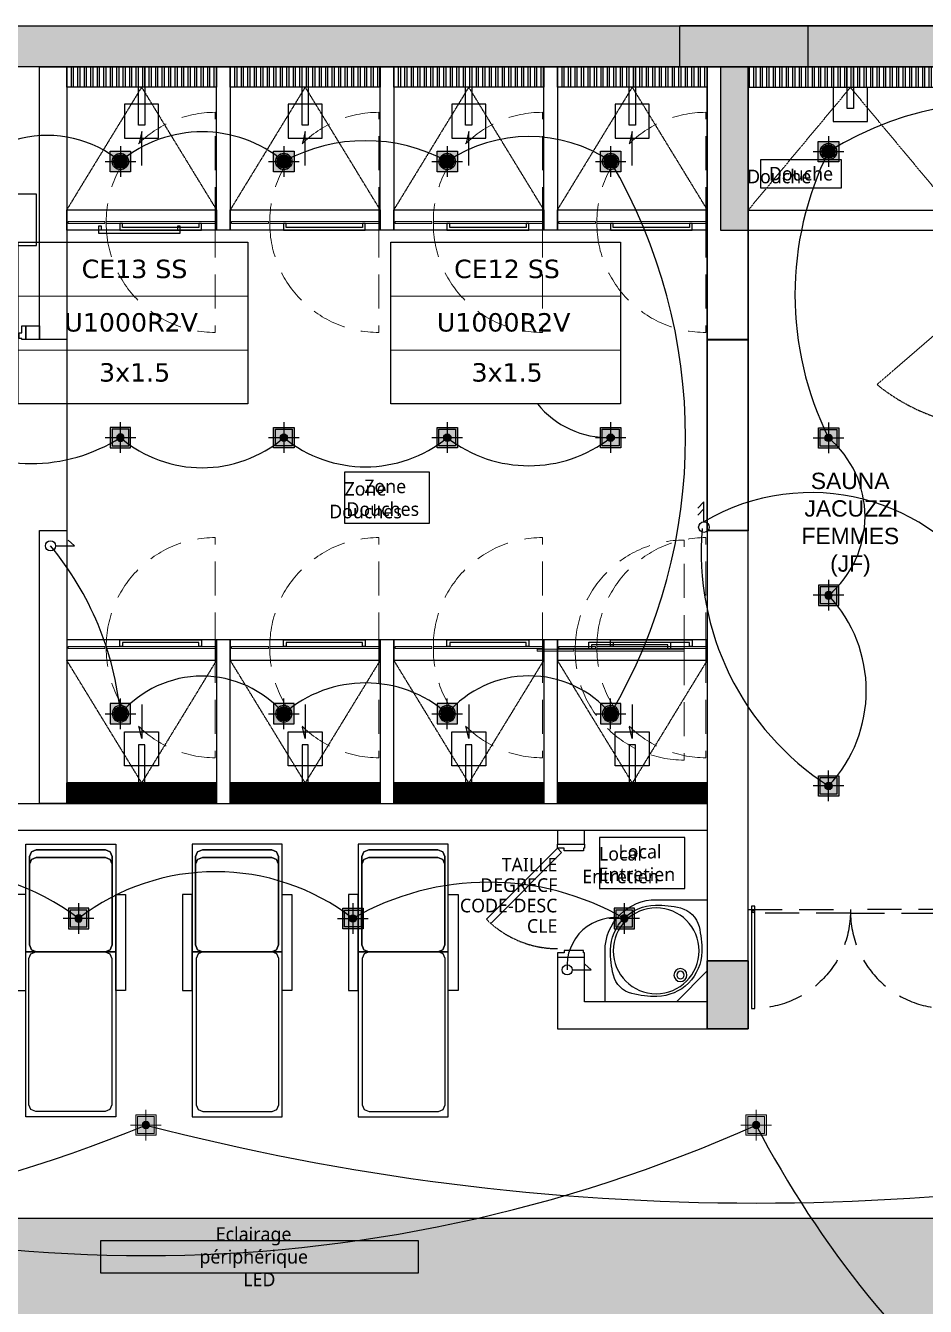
# Model space of a CAD drawing. Header units: millimetres. Extents: x 31778 to 54642, y 18502 to 28743.
# Drawn here: x 38182 to 38842, y 21075 to 22014 of the extents above; entities that cross this region are included whole.
import ezdxf
from ezdxf.enums import TextEntityAlignment as Align

# ---------------------------------------------------------------- set-up
doc = ezdxf.new("R2010")
doc.units = ezdxf.units.MM
doc.linetypes.add('ACAD_ISO03W100', pattern=[30, 12, -18])
doc.linetypes.add('PROJECTION', pattern=[0.375, 0.25, -0.125])
for name, color, linetype, lineweight in [('A-ANNO-050-LEGN', 4, 'Continuous', 5), ('A-SECN-MEN-CO', 141, 'Continuous', 9), ('A-SECN-MEN-PR', 145, 'PROJECTION', 5), ('STRUCTURE POUTRES', 5, 'ACAD_ISO03W100', 20)]:
    doc.layers.add(name, color=color, linetype=linetype, lineweight=lineweight)
doc.layers.add('A-DIVR-255', color=7, linetype='Continuous', lineweight=5, true_color=0xffffff)
doc.layers.add('A-TECH-ELEC-VU', color=1, linetype='Continuous', lineweight=9, true_color=0xff0000)
doc.layers.add('CIRCUITS ECLAIRAGE', color=1, linetype='Continuous')
doc.layers.add('Plan Archi', color=8, linetype='Continuous')
doc.styles.add('0-TEXT-ANNO', font='', dxfattribs={"height": 2.5})
doc.styles.add('0-TEXT-BASE', font='')
doc.styles.get("Standard").update_dxf_attribs({"font": 'arial.ttf'})
doc.styles.add('Verdana', font='verdana.ttf')
doc.styles.get('0-TEXT-ANNO').set_extended_font_data('Roboto Light')
doc.styles.get('0-TEXT-BASE').set_extended_font_data('Roboto Light')
pattern_1 = [(90, (-40012.21725, -5883.346034), (-0.047625, 0), []), (90, (-40012.201375, -5883.33016), (-0.047625, 0), [])]

# ---------------------------------------------------------------- blocks, each defined once
blk = doc.blocks.new('LAV_ENTRETIEN')
at = {"color": 252}
blk.add_line((0, 0.227), (-0.227, 0), dxfattribs=at)
for points in [[(-0.75, 0), (0, 0), (0, 0.75), (-0.375, 0.75, 0.414214), (-0.75, 0.375), (-0.75, 0)], [(-0.1968, 0.6892, 0.06511), (-0.381, 0.7099, 0.194228), (-0.6119, 0.6119, 0.194228), (-0.7099, 0.381, 0.06511), (-0.6892, 0.1968, 0.278572), (-0.5532, 0.0608, 0.06511), (-0.369, 0.0401, 0.194228), (-0.1381, 0.1381, 0.194228), (-0.0401, 0.369, 0.06511), (-0.0608, 0.5532, 0.278572), (-0.1968, 0.6892, 487439.351503)]]:
    blk.add_lwpolyline(points, format="xyb", close=True, dxfattribs=at)
for centre, radius in [((-0.375, 0.375), 0.315), ((-0.1968, 0.1968), 0.0475), ((-0.1968, 0.1968), 0.0275)]:
    blk.add_circle(centre, radius, dxfattribs=at)
blk = doc.blocks.new('A$C41E20939')
at = {"color": 252, "linetype": 'PROJECTION'}
blk.add_line((86, 4), (32.75, 65.42), dxfattribs=at)
at = {"color": 252}
for p, q in [((11.1, 5.02), (8.9, 5.02)), ((11.1, 4.82), (8.9, 4.82)), ((86.16, 0), (81.66, 0)), ((83.04, 3.23), (83.04, 1.13)), ((83.04, 3.23), (84.54, 3.23)), ((83.04, 1.13), (83.08, 1.13)), ((83.94, 1.13), (83.08, 1.13)), ((83.19, 1.43), (83.19, 2.96)), ((85.27, 2.05), (83.25, 2.44)), ((83.25, 2.41), (83.42, 2.41)), ((84.22, 2.35), (83.25, 2.35)), ((84.54, 3.11), (83.34, 3.11)), ((83.94, 1.28), (83.34, 1.28)), ((83.42, 2.78), (83.42, 2.72)), ((83.42, 2.72), (83.42, 2.46)), ((83.42, 2.72), (83.65, 2.67)), ((83.42, 2.46), (83.42, 2.24)), ((83.42, 2.24), (83.42, 2.1)), ((83.42, 2.1), (83.42, 2.03)), ((83.51, 2.08), (83.42, 2.1)), ((83.99, 1.39), (83.46, 2.15)), ((83.54, 2.86), (83.49, 2.86)), ((83.54, 1.96), (83.49, 1.96)), ((84.14, 1.96), (83.51, 2.08)), ((83.57, 2.86), (83.54, 2.86)), ((83.54, 1.96), (83.54, 2.86)), ((83.57, 1.96), (83.54, 1.96)), ((83.69, 3.11), (83.57, 3.04)), ((83.57, 3.04), (83.57, 2.86)), ((83.57, 1.4), (83.57, 1.96)), ((83.69, 1.32), (83.57, 1.4)), ((83.65, 2.67), (83.94, 2.62)), ((83.69, 3.11), (84.88, 3.11)), ((83.69, 1.32), (84.05, 1.32)), ((83.73, 2.84), (83.73, 2.08)), ((83.94, 2.62), (84.97, 2.42)), ((83.94, 1.28), (83.94, 1.13)), ((85.75, 1.13), (83.94, 1.13)), ((84.29, 1.75), (84.07, 2.06)), ((84.9, 1.81), (84.14, 1.96)), ((84.69, 1.18), (84.29, 1.75)), ((85.61, 1.18), (84.39, 1.18)), ((85.56, 1.67), (84.44, 1.67)), ((84.54, 3.23), (84.54, 3.11)), ((84.54, 3.23), (85.82, 3.23)), ((85.52, 2.84), (84.83, 2.84)), ((84.88, 3.22), (84.88, 3.11)), ((84.97, 2.67), (84.97, 2.84)), ((85.49, 2.24), (84.97, 2.67)), ((84.97, 2.09), (84.97, 2.67)), ((84.97, 2.42), (85.02, 2.41)), ((85.14, 2.23), (85.08, 1.93)), ((85.11, 1.75), (85.19, 1.67)), ((85.19, 1.67), (85.68, 1.18)), ((85.33, 2.44), (85.33, 3.34)), ((85.42, 1.45), (86.47, 1.45)), ((85.48, 2.22), (85.49, 2.24)), ((85.49, 2.24), (85.66, 2.71)), ((85.78, 2.84), (85.52, 2.84)), ((85.69, 1.86), (85.53, 2.03)), ((85.82, 3.23), (85.82, 3.23)), ((85.82, 3.23), (85.82, 1.81)), ((85.82, 1.1), (85.82, 1.1)), ((85.95, 0.92), (85.95, 1.97)), ((86.08, 3.3), (86.08, 3.3)), ((86.08, 3.3), (87.28, 3.3)), ((86.08, 3.23), (86.08, 3.3)), ((86.08, 3.3), (88.7, 3.3)), ((86.08, 1.81), (86.08, 3.23)), ((87.2, 3.23), (86.08, 3.23)), ((86.08, 1.1), (86.08, 0.9)), ((86.19, 0.9), (86.08, 0.9)), ((87.07, 2.84), (86.12, 2.84)), ((86.19, 0.95), (86.19, 1.16)), ((86.19, 0.95), (86.41, 1.01)), ((86.19, 0.9), (86.19, 0.95)), ((88.7, 0.9), (86.19, 0.9)), ((86.37, 2.03), (86.2, 1.86)), ((86.21, 1.18), (86.78, 1.75)), ((86.23, 2.71), (86.41, 2.22)), ((87.5, 1.18), (86.28, 1.18)), ((86.7, 1.67), (86.33, 1.67)), ((87.65, 1.01), (86.41, 1.01)), ((86.57, 3.3), (86.57, 2.4)), ((88.68, 2.45), (86.59, 2.04)), ((87.45, 1.67), (86.7, 1.67)), ((86.81, 1.93), (86.75, 2.23)), ((86.87, 2.41), (86.92, 2.42)), ((86.92, 2.84), (86.92, 2.09)), ((86.92, 2.42), (87.96, 2.62)), ((87.75, 1.96), (86.99, 1.81)), ((87.2, 3.23), (87.2, 3.11)), ((87.2, 3.11), (88.35, 3.11)), ((87.21, 1.18), (87.6, 1.75)), ((87.28, 3.3), (88.7, 3.3)), ((87.28, 3.19), (87.28, 3.3)), ((88.44, 3.19), (87.28, 3.19)), ((87.82, 2.06), (87.6, 1.75)), ((88.45, 1.08), (87.65, 1.01)), ((88.5, 2.35), (87.67, 2.35)), ((88.38, 2.08), (87.75, 1.96)), ((88.35, 1.31), (87.83, 1.31)), ((88.44, 2.15), (87.9, 1.39)), ((87.96, 2.62), (88.25, 2.67)), ((88.16, 1.96), (88.16, 2.87)), ((88.25, 2.67), (88.48, 2.72)), ((88.35, 3.11), (88.48, 3.04)), ((88.48, 1.39), (88.35, 1.31)), ((88.48, 2.1), (88.38, 2.08)), ((88.48, 3.04), (88.48, 2.46)), ((88.48, 2.46), (88.48, 2.24)), ((88.48, 2.24), (88.48, 1.39)), ((88.64, 2.35), (88.5, 2.35)), ((88.59, 3.04), (88.59, 1.23)), ((88.7, 0.9), (88.7, 3.3)), ((11.1, -0.82), (8.9, -0.82)), ((11.1, -1.02), (8.9, -1.02))]:
    blk.add_line(p, q, dxfattribs=at)
for points in [[(0, 9.49), (0, 5.42), (0, 9.49), (0.5, 9.49), (0.5, 9.99), (3.8, 9.99), (3.8, 0.9), (4.8, 0.9), (4.8, 0), (0.5, 0), (0.5, 0), (0, 0), (0, 9.49)], [(90, 0.5), (90, 9.48), (89.5, 9.48), (89.5, 9.98), (86, 9.98), (86, 0.9), (85, 0.9), (85, 0), (89.5, 0), (89.5, 0), (90, 0), (90, 9.48)], [(89.34, 1), (89.34, 4), (4, 4), (4.1, 1), (5, 1), (5, 0), (86.24, 0), (86.24, 1), (89.34, 1)], [(7, 2), (82.9, 2)]]:
    blk.add_lwpolyline(points, dxfattribs=at)
for points in [[(11.1, 4.72), (11.11, 7.9, -0.414214), (11.61, 8.4), (21.66, 8.38, 0.414214), (21.96, 8.68), (21.96, 10.28, 0.414214), (21.66, 10.58), (11.41, 10.6, 0.414207), (8.91, 8.1), (8.9, 4.72)], [(11.1, -0.72), (11.1, -3.9, 0.414214), (11.6, -4.4), (21.65, -4.4, -0.414214), (21.95, -4.7), (21.95, -6.3, -0.414214), (21.65, -6.6), (11.4, -6.6, -0.414207), (8.9, -4.1), (8.9, -0.72)]]:
    blk.add_lwpolyline(points, format="xyb", dxfattribs=at)
for points in [[(85.9, 3.8), (4, 3.8), (4, 4), (85.9, 4)], [(4.1, 1), (5, 1), (5, 0.2), (7, 0.2), (7, 3.8), (4, 3.8)], [(5, 0.2), (84.9, 0.2), (84.9, 0), (5, 0)], [(7, 3.8), (86.24, 3.8), (86.24, 0.2), (7, 0.2)], [(7.85, 4.72), (12.15, 4.72), (12.15, 4), (7.85, 4)], [(82.9, 0.2), (84.9, 0.2), (84.9, 1), (85.9, 1), (85.9, 3.8), (82.9, 3.8)], [(7.85, -0.72), (12.15, -0.72), (12.15, 0), (7.85, 0)]]:
    blk.add_lwpolyline(points, close=True, dxfattribs=at)
for centre in [(83.73, 2.35), (85.33, 2.84), (85.95, 1.45), (86.57, 2.84), (88.16, 2.35)]:
    blk.add_circle(centre, 0.188, dxfattribs=at)
at = {"color": 252, "linetype": 'PROJECTION'}
blk.add_arc((142.92, -23.6), 141.63, 141.06064, 168.7646, dxfattribs=at)
at = {"color": 252}
for centre, radius, start, end in [((83.34, 2.96), 0.15, 90, 180), ((83.34, 1.43), 0.15, 180, 210), ((83.34, 1.43), 0.15, 210, 270), ((83.73, 2.35), 0.338, 90, 180), ((83.73, 2.35), 0.338, 180, 215), ((83.49, 2.78), 0.075, 90, 180), ((83.49, 2.03), 0.075, 180, 270), ((83.73, 2.35), 0.338, 339.8499, 90), ((84.39, 1.67), 0.488, 215, 270), ((84.23, 2.17), 0.188, 159.8499, 215), ((84.44, 1.86), 0.188, 215, 270), ((84.93, 1.96), 0.15, 258.99999, 314.26504), ((85.33, 2.84), 0.356, 90, 180), ((85.46, 2.09), 0.488, 180, 225), ((84.99, 2.26), 0.15, 349, 78.99999), ((84.93, 1.96), 0.15, 314.26504, 349), ((85.33, 2.84), 0.356, 50, 90), ((85.66, 2.16), 0.188, 160, 225), ((85.33, 2.84), 0.356, 340, 50), ((85.56, 1.86), 0.188, 270, 312.83343), ((85.61, 1), 0.188, 53.13011, 90), ((85.95, 1.45), 0.375, 225, 306.8699), ((85.82, 2), 0.188, 225, 282.76905), ((85.95, 1.45), 0.375, 77.23096, 132.83343), ((85.95, 1.45), 0.375, 233.13011, 315), ((85.95, 1.45), 0.375, 239.31658, 249.51269), ((85.95, 1.45), 0.375, 47.16657, 102.76905), ((86.07, 2), 0.188, 257.23096, 315), ((86.28, 1), 0.188, 90, 126.8699), ((86.33, 1.86), 0.188, 227.16657, 270), ((86.57, 2.84), 0.356, 90, 200), ((86.23, 2.16), 0.188, 315, 20), ((86.57, 2.84), 0.356, 0, 90), ((86.9, 2.26), 0.15, 101, 191), ((86.43, 2.09), 0.488, 315, 0), ((86.96, 1.96), 0.15, 191, 225.73497), ((86.96, 1.96), 0.15, 225.73497, 281), ((87.45, 1.86), 0.188, 270, 325), ((87.5, 1.67), 0.488, 270, 325), ((88.16, 2.35), 0.338, 90, 200.15009), ((87.67, 2.17), 0.188, 325, 20.15009), ((88.16, 2.35), 0.338, 0, 90), ((88.44, 3.04), 0.15, 0, 90), ((88.16, 2.35), 0.338, 325, 0), ((88.44, 1.23), 0.15, 275, 0)]:
    blk.add_arc(centre, radius, start, end, dxfattribs=at)
blk = doc.blocks.new('A$Ccfdc1316')
h = blk.add_hatch(color=252)
h.dxf.hatch_style = 1
h.paths.add_polyline_path([(-7.5005, 7.6568), (-0.3, 7.6568), (-0.3, 4.3953), (-1.7001, 4.3953), (-1.7001, 0), (-2.0001, 0), (-2.0001, 4.6953), (-0.6, 4.6953), (-0.6, 7.3537), (-7, 7.3537), (-7, 6.1537), (-7.2, 6.1537), (-7.2, 7.3537), (-7.5005, 7.3537)])
h = blk.add_hatch(color=252)
h.dxf.hatch_style = 1
h.paths.add_polyline_path([(-3.4411, 4.6953), (-3.0411, 4.6953), (-3.0411, 4.3953), (-3.4411, 4.3953)])
h = blk.add_hatch(color=252)
h.dxf.hatch_style = 1
h.paths.add_polyline_path([(-7.3, 0.7964), (-7, 0.7964), (-7, 0.2964), (-7.3, 0.2964)], flags=17)
h = blk.add_hatch(color=252)
h.dxf.hatch_style = 1
h.paths.add_polyline_path([(-3.3411, 0.7964), (-3.0411, 0.7964), (-3.0411, 0.2964), (-3.3411, 0.2964)], flags=17)
at = {"color": 252}
for points in [[(-7.5005, 7.6568), (-0.3, 7.6568), (-0.3, 4.3953), (-1.7001, 4.3953), (-1.7001, 0), (-2.0001, 0), (-2.0001, 4.6953), (-0.6, 4.6953), (-0.6, 7.3537), (-7, 7.3537), (-7, 6.1537), (-7.2, 6.1537), (-7.2, 7.3537), (-7.5005, 7.3537)], [(-3.4411, 4.6953), (-3.0411, 4.6953), (-3.0411, 4.3953), (-3.4411, 4.3953)], [(-7.3, 0.7964), (-7, 0.7964), (-7, 0.2964), (-7.3, 0.2964)], [(-3.3411, 0.7964), (-3.0411, 0.7964), (-3.0411, 0.2964), (-3.3411, 0.2964)]]:
    blk.add_lwpolyline(points, close=True, dxfattribs=at)
blk = doc.blocks.new('A$C021d6aa6')
at = {"color": 252, "linetype": 'PROJECTION'}
blk.add_lwpolyline([(-0.75, -0.025), (0, -0.025), (0, 0), (-0.75, 0)], close=True, dxfattribs=at)
at = {"color": 252}
blk.add_lwpolyline([(-0.05, 0.025), (-0.025, 0.025), (-0.025, -0.725), (-0.05, -0.725)], close=True, dxfattribs=at)
blk.add_circle((-0.0375, -0.0125), 0.0075, dxfattribs=at)
at = {"color": 252, "linetype": 'PROJECTION'}
blk.add_arc((-0.0375, -0.0125), 0.7125, 180, 270, dxfattribs=at)
blk = doc.blocks.new('*U169')
at = {"color": 252}
blk.add_lwpolyline([(0.15, -0.0235), (0.15, -0.1245, 0.414214), (0.151, -0.1255), (0.399, -0.1255, 0.414214), (0.4, -0.1245), (0.4, 0.1235, 0.414214), (0.399, 0.1245), (0.151, 0.1245, 0.414214), (0.15, 0.1235), (0.15, 0.0225)], format="xyb", close=True, dxfattribs=at)
blk.add_lwpolyline([(0, 0.0225), (0.305, 0.0225), (0.305, -0.0235), (0, -0.0235)], close=True, dxfattribs=at)
blk = doc.blocks.new('A$Ca9ddb2d8')
at = {"color": 252}
blk.add_lwpolyline([(-0.3, 0), (-0.3, -0.05), (0.3, -0.05), (0.3, 0), (0.28, 0), (0.28, -0.03), (-0.28, -0.03), (-0.28, 0)], close=True, dxfattribs=at)
blk = doc.blocks.new('A$C823a6998')
at = {"layer": 'A-DIVR-255'}
h = blk.add_hatch(color=252, dxfattribs=at)
h.dxf.hatch_style = 1
h.paths.add_polyline_path([(-0.82, 0.05), (-1.09, 0.05), (-1.09, 0.065), (-0.82, 0.065)])
h = blk.add_hatch(color=252, dxfattribs=at)
h.dxf.hatch_style = 1
h.paths.add_polyline_path([(-0.01, 0.065), (-0.81, 0.065), (-0.81, 0.05), (-0.01, 0.05)])
at = {"layer": 'A-SECN-MEN-CO', "color": 252}
for points in [[(-0.82, 0.05), (-1.09, 0.05), (-1.09, 0.065), (-0.82, 0.065)], [(-0.01, 0.065), (-0.81, 0.065), (-0.81, 0.05), (-0.01, 0.05)]]:
    blk.add_lwpolyline(points, close=True, dxfattribs=at)
at = {"layer": 'A-SECN-MEN-PR', "color": 252}
for points in [[(-0.01, 0.065), (-0.01, 0.865)], [(-0.01, 0.05), (-0.01, -0.75)]]:
    blk.add_lwpolyline(points, dxfattribs=at)
for centre, start, end in [((-0.01, 0.065), 90, 180), ((-0.01, 0.05), 180, 270)]:
    blk.add_arc(centre, 0.8, start, end, dxfattribs=at)
blk = doc.blocks.new('*U170')
at = {"color": 252}
blk.add_lwpolyline([(0.275, -0.0235), (0.275, -0.1245, 0.414214), (0.276, -0.1255), (0.524, -0.1255, 0.414214), (0.525, -0.1245), (0.525, 0.1235, 0.414214), (0.524, 0.1245), (0.276, 0.1245, 0.414214), (0.275, 0.1235), (0.275, 0.0225)], format="xyb", close=True, dxfattribs=at)
blk.add_lwpolyline([(0, 0.0225), (0.43, 0.0225), (0.43, -0.0235), (0, -0.0235)], close=True, dxfattribs=at)
blk = doc.blocks.new('SPOT-ETANCHE')
at = {"true_color": 0xffffff}
h = blk.add_hatch(color=7, dxfattribs=at)
h.dxf.hatch_style = 1
h.paths.add_polyline_path([(-0.075, 0.075), (0.075, 0.075), (0.075, -0.075), (-0.075, -0.075)])
h = blk.add_hatch(color=256)
h.dxf.hatch_style = 1
edge = h.paths.add_edge_path()
edge.add_arc((0, 0), 0.05, 0, 360)
for points in [[(0, 0.1125), (0, -0.1125)], [(-0.1125, 0), (0.1125, 0)]]:
    blk.add_lwpolyline(points)
blk.add_lwpolyline([(-0.075, 0.075), (0.075, 0.075), (0.075, -0.075), (-0.075, -0.075)], close=True)
for radius in [0.06, 0.05]:
    blk.add_circle((0, 0), radius)
blk = doc.blocks.new('SPOT-NORMAL')
at = {"true_color": 0xffffff}
h = blk.add_hatch(color=7, dxfattribs=at)
h.dxf.hatch_style = 1
h.paths.add_polyline_path([(-0.075, 0.075), (0.075, 0.075), (0.075, -0.075), (-0.075, -0.075)])
h = blk.add_hatch(color=256)
h.dxf.hatch_style = 1
edge = h.paths.add_edge_path()
edge.add_arc((0, 0), 0.0273, 0, 360)
for points in [[(0, 0.1125), (0, -0.1125)], [(-0.1125, 0), (0.1125, 0)]]:
    blk.add_lwpolyline(points)
at = {"flags": 128}
for points in [[(-0.075, 0.075), (0.075, 0.075), (0.075, -0.075), (-0.075, -0.075)], [(-0.0614, 0.0614), (0.0614, 0.0614), (0.0614, -0.0614), (-0.0614, -0.0614)]]:
    blk.add_lwpolyline(points, close=True, dxfattribs=at)
blk.add_circle((0, 0), 0.0273)
blk = doc.blocks.new('*U190')
at = {"layer": 'A-TECH-ELEC-VU', "xscale": -99.91905715994717, "yscale": 99.91905715994717, "zscale": 99.91905715994717, "rotation": 180}
blk.add_blockref('SPOT-NORMAL', (0, 0), dxfattribs=at)
blk = doc.blocks.new('*U191')
at = {"layer": 'CIRCUITS ECLAIRAGE', "color": 0, "linetype": 'ByBlock', "lineweight": -2, "transparency": 16777216}
for p in [(168876.92, 5570.64), (169324.69, 5570.64)]:
    blk.add_blockref('*U190', p, dxfattribs=at)
blk = doc.blocks.new('interrupteur simple allumage')
at = {"color": 3}
for p, q in [((0, -27473), (-13941, -42319)), ((0, -73626), (0, -27473))]:
    blk.add_line(p, q, dxfattribs=at)
blk.add_circle((0, -85871), 12245, dxfattribs=at)
blk = doc.blocks.new('ETIQ ECL')
at = {"color": 6, "linetype": 'ByBlock'}
blk.add_lwpolyline([(-28.09, 19.8), (28.09, 19.8), (28.09, -19.8), (-28.09, -19.8)], close=True, dxfattribs=at)
at = {"layer": 'STRUCTURE POUTRES', "color": 6, "linetype": 'ByBlock'}
for points in [[(-28.09, 19.8), (28.09, 19.8), (28.09, 6.6), (-28.09, 6.6)], [(-28.09, 6.6), (28.09, 6.6), (28.09, -6.6), (-28.09, -6.6)], [(-28.09, -6.6), (28.09, -6.6), (28.09, -19.8), (-28.09, -19.8)]]:
    blk.add_lwpolyline(points, close=True, dxfattribs=at)
at = {"layer": 'STRUCTURE POUTRES', "color": 6, "linetype": 'ByBlock', "style": 'Verdana'}
for tag, p in [('CIRCUIT', (0.33, 10.99)), ('CABLE', (-0.49, -2.08)), ('SECTION', (0.37, -14.32))]:
    blk.add_attdef(tag, text='', height=4.5, dxfattribs=at).set_placement(p, align=Align.CENTER)
blk = doc.blocks.new('interrupteur double allumage')
at = {"color": 3}
for p, q in [((0, -22224), (-14057, -37194)), ((0, -68763), (0, -22224)), ((0, -38373), (-14057, -53343))]:
    blk.add_line(p, q, dxfattribs=at)
blk.add_circle((0, -81109), 12347, dxfattribs=at)

msp = doc.modelspace()

# ---------------------------------------------------------------- hatches: boundary and pattern name
at = {"layer": 'Plan Archi'}
h = msp.add_hatch(color=252, dxfattribs=at)
h.dxf.hatch_style = 1
h.paths.add_polyline_path([(37105.534, 22014.253), (38755.534, 22014.253), (38755.534, 21984.253), (37105.534, 21984.253)])
h = msp.add_hatch(dxfattribs=at)
h.set_pattern_fill('ANSI32', color=256, scale=0.5, angle=45)
h.set_pattern_definition([(90, (-120733.3315, 17173.763), (-4.7625, 0), []), (90, (-120731.744, 17175.3503), (-4.7625, 0), [])])
h.paths.add_polyline_path([(38211.669, 21984.253), (38321.669, 21984.253), (38321.669, 21969.253), (38211.669, 21969.253)])
h = msp.add_hatch(dxfattribs=at)
h.set_pattern_fill('ANSI32', color=256, scale=0.5, angle=45)
h.set_pattern_definition([(90, (-120613.3315, 17173.763), (-4.7625, 0), []), (90, (-120611.744, 17175.3503), (-4.7625, 0), [])])
h.paths.add_polyline_path([(38331.669, 21984.253), (38441.669, 21984.253), (38441.669, 21969.253), (38331.669, 21969.253)])
h = msp.add_hatch(dxfattribs=at)
h.set_pattern_fill('ANSI32', color=256, scale=0.5, angle=45)
h.set_pattern_definition([(90, (-120493.3315, 17173.763), (-4.7625, 0), []), (90, (-120491.744, 17175.3503), (-4.7625, 0), [])])
h.paths.add_polyline_path([(38451.669, 21984.253), (38561.669, 21984.253), (38561.669, 21969.253), (38451.669, 21969.253)])
h = msp.add_hatch(dxfattribs=at)
h.set_pattern_fill('ANSI32', color=256, scale=0.5, angle=45)
h.set_pattern_definition([(90, (-120373.3315, 17173.763), (-4.7625, 0), []), (90, (-120371.744, 17175.3503), (-4.7625, 0), [])])
h.paths.add_polyline_path([(38571.669, 21984.253), (38681.669, 21984.253), (38681.669, 21969.253), (38571.669, 21969.253)])
h = msp.add_hatch(color=252, dxfattribs=at)
h.dxf.hatch_style = 1
h.paths.add_polyline_path([(38691.669, 21984.061), (38711.669, 21984.061), (38711.669, 21864.061), (38691.669, 21864.061)])
h = msp.add_hatch(dxfattribs=at)
h.set_pattern_fill('ANSI32', color=256, scale=0.5, angle=45)
h.set_pattern_definition([(90, (-99963.3566, 16891.0385), (-4.7625, 0), []), (90, (-99961.769, 16892.626), (-4.7625, 0), [])])
h.paths.add_polyline_path([(38711.669, 21984.061), (38861.669, 21984.061), (38861.669, 21969.061), (38711.669, 21969.061)])
h = msp.add_hatch(dxfattribs=at)
h.set_pattern_fill('ANSI32', color=256, scale=0.005, angle=45)
h.set_pattern_definition(pattern_1)
h.paths.add_polyline_path([(38211.669, 21443.793), (38321.669, 21443.793), (38321.669, 21458.793), (38211.669, 21458.793)])
h = msp.add_hatch(dxfattribs=at)
h.set_pattern_fill('ANSI32', color=256, scale=0.005, angle=45)
h.set_pattern_definition(pattern_1)
h.paths.add_polyline_path([(38331.669, 21443.793), (38441.669, 21443.793), (38441.669, 21458.793), (38331.669, 21458.793)])
h = msp.add_hatch(dxfattribs=at)
h.set_pattern_fill('ANSI32', color=256, scale=0.005, angle=45)
h.set_pattern_definition(pattern_1)
h.paths.add_polyline_path([(38451.669, 21443.793), (38561.669, 21443.793), (38561.669, 21458.793), (38451.669, 21458.793)])
h = msp.add_hatch(dxfattribs=at)
h.set_pattern_fill('ANSI32', color=256, scale=0.005, angle=45)
h.set_pattern_definition(pattern_1)
h.paths.add_polyline_path([(38571.669, 21443.793), (38681.669, 21443.793), (38681.669, 21458.793), (38571.669, 21458.793)])
h = msp.add_hatch(color=252, dxfattribs=at)
h.dxf.hatch_style = 1
h.paths.add_polyline_path([(38711.669, 21328.33), (38681.669, 21328.33), (38681.669, 21278.33), (38711.669, 21278.33)])
at = {"layer": 'Plan Archi', "true_color": 0x95b0cb}
h = msp.add_hatch(color=253, dxfattribs=at)
h.dxf.hatch_style = 1
h.paths.add_polyline_path([(37451.662, 21139.574), (39151.662, 21139.574), (39151.662, 20539.574), (37451.662, 20539.574)])

# ---------------------------------------------------------------- linework, layer by layer
at = {"layer": 'CIRCUITS ECLAIRAGE', "color": 6}
for centre, radius, start, end in [((38899.444, 21713.097), 245.42, 31.679661, 121.669803), ((38197.193, 21848.596), 85.25, 50.808891, 155.119751), ((38311.015, 21842.953), 93.474, 50.105729, 129.89429), ((38550.82, 21825.883), 107.132, 55.971453, 124.028547), ((38430.918, 21804.791), 125.169, 61.382317, 118.617706), ((38982.264, 21816.991), 236.274, 153.620612, 206.40665), ((38264.92, 21712.103), 400.808, 329.642432, 30.357568), ((38609.353, 21779.977), 67.889, 219.512115, 271.197158), ((38185.459, 21815.53), 122.479, 237.613, 302.387), ((38311.015, 21782.41), 92.398, 229.545717, 310.454283), ((38430.918, 21785.356), 94.658, 230.702437, 309.297563), ((38550.82, 21788.907), 97.432, 232.025248, 307.974752), ((38721.768, 21654.178), 75.642, 310.25002, 49.74998), ((38757.722, 21516.961), 154.787, 30.897979, 120.479142), ((38881.052, 21627.883), 203.819, 175.088909, 237.200129), ((38024.089, 21487.35), 228.056, 5.582989, 39.611019), ((38696.188, 21526.503), 102.154, 316.789223, 43.210777), ((38311.015, 21458.252), 78.894, 40.545123, 139.454877), ((38550.82, 21458.797), 78.541, 40.242793, 139.757207), ((38430.918, 21441.397), 90.759, 48.657484, 131.342516), ((38112.662, 21217.149), 178.375, 52.854257, 127.145743), ((38321.005, 21228.944), 164.705, 52.339136, 127.660864), ((38521.201, 21186.51), 199.449, 60.053649, 119.946351), ((38614.064, 21324.635), 35.338, 79.070667, 184.896651), ((37821.986, 22307.427), 1187.284, 247.843162, 292.156836), ((38269.762, 22206.483), 1094.456, 245.849738, 294.150262), ((38717.538, 22930.458), 1779.885, 255.429224, 284.570776), ((39374.398, 21549.297), 740.319, 207.468404, 253.595122)]:
    msp.add_arc(centre, radius, start, end, dxfattribs=at)
at = {"layer": 'Plan Archi'}
for p, q in [((36851.9, 22013.983), (39381.669, 22014.193)), ((39351.669, 21984.193), (36851.9, 21984.193)), ((38191.669, 21784.023), (38191.669, 21984.253)), ((38191.669, 21984.253), (38211.669, 21984.253)), ((38211.669, 21984.253), (38211.669, 21784.023)), ((38321.669, 21984.253), (38331.669, 21984.253)), ((38321.669, 21864.253), (38321.669, 21984.253)), ((38331.669, 21984.253), (38331.669, 21864.253)), ((38441.669, 21984.253), (38451.669, 21984.253)), ((38441.669, 21864.253), (38441.669, 21984.253)), ((38451.669, 21984.253), (38451.669, 21864.253)), ((38561.669, 21984.253), (38571.669, 21984.253)), ((38561.669, 21864.253), (38561.669, 21984.253)), ((38571.669, 21984.253), (38571.669, 21864.253)), ((38711.669, 21984.253), (38681.669, 21984.253)), ((38681.669, 21984.253), (38681.669, 21784.023)), ((38711.669, 21784.023), (38711.669, 21984.253)), ((38189.439, 21890.597), (38126.843, 21890.597)), ((38189.439, 21853.113), (38189.439, 21890.597)), ((38331.669, 21864.253), (38321.669, 21864.253)), ((38451.669, 21864.253), (38441.669, 21864.253)), ((38571.669, 21864.253), (38561.669, 21864.253)), ((38126.843, 21853.113), (38189.439, 21853.113)), ((38181.669, 21794.023), (38191.669, 21794.023)), ((38181.669, 21784.023), (38181.669, 21794.023)), ((38191.669, 21794.023), (38191.669, 21784.023)), ((38191.669, 21784.023), (38181.669, 21784.023)), ((38211.669, 21784.023), (38191.669, 21784.023)), ((38211.669, 21784.023), (38211.669, 21644.023)), ((38711.669, 21784.023), (38681.669, 21784.023)), ((38681.669, 21784.023), (38681.669, 21644.023)), ((38681.669, 21784.023), (38711.669, 21784.023)), ((38711.669, 21644.023), (38711.669, 21784.023)), ((38415.604, 21686.709), (38415.604, 21649.356)), ((38477.733, 21686.709), (38415.604, 21686.709)), ((38477.733, 21649.356), (38477.733, 21686.709)), ((38415.604, 21649.356), (38477.733, 21649.356)), ((38191.669, 21644.023), (38211.669, 21644.023)), ((38191.669, 21443.793), (38191.669, 21644.023)), ((38211.669, 21644.023), (38211.669, 21443.793)), ((38681.669, 21644.023), (38711.669, 21644.023)), ((38711.669, 21644.023), (38681.669, 21644.023)), ((38681.669, 21644.023), (38681.669, 21328.33)), ((38711.669, 21328.33), (38711.669, 21644.023)), ((38331.669, 21563.793), (38321.669, 21563.793)), ((38321.669, 21563.793), (38321.669, 21443.793)), ((38331.669, 21443.793), (38331.669, 21563.793)), ((38451.669, 21563.793), (38441.669, 21563.793)), ((38441.669, 21563.793), (38441.669, 21443.793)), ((38451.669, 21443.793), (38451.669, 21563.793)), ((38571.669, 21563.793), (38561.669, 21563.793)), ((38561.669, 21563.793), (38561.669, 21443.793)), ((38571.669, 21443.793), (38571.669, 21563.793)), ((37959.045, 21443.793), (38681.669, 21443.793)), ((38211.669, 21443.793), (38191.669, 21443.793)), ((38321.669, 21443.793), (38331.669, 21443.793)), ((38441.669, 21443.793), (38451.669, 21443.793)), ((38561.669, 21443.793), (38571.669, 21443.793)), ((38681.669, 21443.793), (38681.669, 21423.793)), ((38681.669, 21423.793), (37959.045, 21423.793)), ((38591.669, 21423.793), (38571.669, 21423.793)), ((38571.669, 21423.793), (38571.669, 21413.832)), ((38591.669, 21413.832), (38591.669, 21423.793)), ((38571.669, 21413.832), (38591.669, 21413.832)), ((38602.573, 21418.8), (38602.573, 21381.317)), ((38665.169, 21418.8), (38602.573, 21418.8)), ((38665.169, 21381.317), (38665.169, 21418.8)), ((38602.573, 21381.317), (38665.169, 21381.317)), ((38571.669, 21330.832), (38571.669, 21278.33)), ((38591.669, 21330.832), (38571.669, 21330.832)), ((38591.669, 21298.14), (38591.669, 21330.832)), ((38681.669, 21328.33), (38711.669, 21328.33)), ((38681.669, 21298.14), (38591.669, 21298.14)), ((38681.669, 21278.33), (38681.669, 21298.14)), ((38571.669, 21278.33), (38681.669, 21278.33)), ((37451.662, 21139.574), (39151.662, 21139.574)), ((38236.433, 21122.939), (38236.433, 21099.429)), ((38469.814, 21122.939), (38236.433, 21122.939)), ((38469.814, 21099.429), (38469.814, 21122.939)), ((38236.433, 21099.429), (38469.814, 21099.429))]:
    msp.add_line(p, q, dxfattribs=at)
at = {"layer": 'Plan Archi', "color": 252}
for p, q in [((38181.669, 21792.723), (38181.669, 21785.323)), ((38572.969, 21413.832), (38590.369, 21413.832)), ((38572.969, 21331.032), (38590.369, 21331.032))]:
    msp.add_line(p, q, dxfattribs=at)
for points in [[(37105.534, 22014.253), (38755.534, 22014.253), (38755.534, 21984.253), (37105.534, 21984.253)], [(38691.669, 21984.061), (38711.669, 21984.061), (38711.669, 21864.061), (38691.669, 21864.061)], [(38711.669, 21328.33), (38681.669, 21328.33), (38681.669, 21278.33), (38711.669, 21278.33)]]:
    msp.add_lwpolyline(points, close=True, dxfattribs=at)
at = {"layer": 'Plan Archi'}
for points in [[(38211.669, 21984.253), (38321.669, 21984.253), (38321.669, 21969.253), (38211.669, 21969.253)], [(38331.669, 21984.253), (38441.669, 21984.253), (38441.669, 21969.253), (38331.669, 21969.253)], [(38451.669, 21984.253), (38561.669, 21984.253), (38561.669, 21969.253), (38451.669, 21969.253)], [(38571.669, 21984.253), (38681.669, 21984.253), (38681.669, 21969.253), (38571.669, 21969.253)], [(38681.669, 21783.831), (38711.669, 21783.831), (38711.669, 21984.061), (38681.669, 21984.061)], [(38681.669, 21984.061), (38711.669, 21984.061), (38711.669, 21783.831), (38681.669, 21783.831)], [(38711.669, 21984.061), (38861.669, 21984.061), (38861.669, 21969.061), (38711.669, 21969.061)], [(38720.824, 21916.013), (38720.824, 21895.327), (38780.05, 21895.327), (38780.05, 21916.013)], [(38211.669, 21879.253), (38321.669, 21879.253), (38321.669, 21864.253), (38211.669, 21864.253)], [(38331.669, 21879.253), (38441.669, 21879.253), (38441.669, 21864.253), (38331.669, 21864.253)], [(38451.669, 21879.253), (38561.669, 21879.253), (38561.669, 21864.253), (38451.669, 21864.253)], [(38571.669, 21879.253), (38681.669, 21879.253), (38681.669, 21864.253), (38571.669, 21864.253)], [(38711.669, 21879.061), (38861.669, 21879.061), (38861.669, 21864.061), (38711.669, 21864.061)], [(38681.669, 21783.831), (38711.669, 21783.831), (38711.669, 21643.831), (38681.669, 21643.831)], [(38681.669, 21328.33), (38711.669, 21328.33), (38711.669, 21643.831), (38681.669, 21643.831)], [(38211.669, 21548.793), (38321.669, 21548.793), (38321.669, 21563.793), (38211.669, 21563.793)], [(38331.669, 21548.793), (38441.669, 21548.793), (38441.669, 21563.793), (38331.669, 21563.793)], [(38451.669, 21548.793), (38561.669, 21548.793), (38561.669, 21563.793), (38451.669, 21563.793)], [(38571.669, 21548.793), (38681.669, 21548.793), (38681.669, 21563.793), (38571.669, 21563.793)], [(38211.669, 21443.793), (38321.669, 21443.793), (38321.669, 21458.793), (38211.669, 21458.793)], [(38331.669, 21443.793), (38441.669, 21443.793), (38441.669, 21458.793), (38331.669, 21458.793)], [(38451.669, 21443.793), (38561.669, 21443.793), (38561.669, 21458.793), (38451.669, 21458.793)], [(38571.669, 21443.793), (38681.669, 21443.793), (38681.669, 21458.793), (38571.669, 21458.793)]]:
    msp.add_lwpolyline(points, close=True, dxfattribs=at)
at = {"layer": 'Plan Archi', "linetype": 'PROJECTION'}
for points in [[(38266.669, 21969.253), (38211.669, 21879.253), (38321.669, 21879.253)], [(38386.669, 21969.253), (38331.669, 21879.253), (38441.669, 21879.253)], [(38506.669, 21969.253), (38451.669, 21879.253), (38561.669, 21879.253)], [(38626.669, 21969.253), (38571.669, 21879.253), (38681.669, 21879.253)], [(38786.669, 21969.061), (38711.669, 21879.061), (38861.669, 21879.061)], [(38266.669, 21458.793), (38211.669, 21548.793), (38321.669, 21548.793)], [(38386.669, 21458.793), (38331.669, 21548.793), (38441.669, 21548.793)], [(38506.669, 21458.793), (38451.669, 21548.793), (38561.669, 21548.793)], [(38626.669, 21458.793), (38571.669, 21548.793), (38681.669, 21548.793)]]:
    msp.add_lwpolyline(points, close=True, dxfattribs=at)
at = {"layer": 'Plan Archi'}
for points in [[(38266.669, 21911.753), (38266.669, 21936.753), (38264.708, 21928.249)], [(38386.669, 21911.753), (38386.669, 21936.753), (38384.708, 21928.249)], [(38506.669, 21911.753), (38506.669, 21936.753), (38504.708, 21928.249)], [(38626.669, 21911.753), (38626.669, 21936.753), (38624.708, 21928.249)], [(38266.669, 21516.293), (38266.669, 21491.293), (38264.708, 21499.797)], [(38386.669, 21516.293), (38386.669, 21491.293), (38384.708, 21499.797)], [(38506.669, 21516.293), (38506.669, 21491.293), (38504.708, 21499.797)], [(38626.669, 21516.293), (38626.669, 21491.293), (38624.708, 21499.797)], [(38522.831, 21355.77), (38574.781, 21407.719), (38571.669, 21410.832), (38519.625, 21358.789)]]:
    msp.add_lwpolyline(points, dxfattribs=at)
at = {"layer": 'Plan Archi', "color": 252}
for points in [[(38181.669, 21785.323), (38181.669, 21784.023), (38178.669, 21784.023), (38178.669, 21784.823), (38176.869, 21784.823), (38176.869, 21789.023), (38178.669, 21789.023), (38178.669, 21794.023), (38181.669, 21794.023), (38181.669, 21792.723)], [(38590.369, 21413.832), (38591.669, 21413.832), (38591.669, 21410.832), (38590.869, 21410.832), (38590.869, 21409.032), (38576.669, 21409.032), (38576.669, 21410.832), (38571.669, 21410.832), (38571.669, 21413.832), (38572.969, 21413.832)], [(38590.369, 21331.032), (38591.669, 21331.032), (38591.669, 21334.032), (38590.869, 21334.032), (38590.869, 21335.832), (38576.669, 21335.832), (38576.669, 21334.032), (38571.669, 21334.032), (38571.669, 21331.032), (38572.969, 21331.032)]]:
    msp.add_lwpolyline(points, dxfattribs=at)
at = {"layer": 'Plan Archi', "color": 252, "lineweight": -3}
for points in [[(38181.669, 21413.793), (38247.744, 21413.793), (38247.744, 21213.843), (38181.669, 21213.843)], [(38369.706, 21413.793), (38303.631, 21413.793), (38303.631, 21213.843), (38369.706, 21213.843)], [(38491.669, 21413.793), (38425.594, 21413.793), (38425.594, 21213.843), (38491.669, 21213.843)], [(38189.304, 21334.974), (38185.764, 21336.438), (38184.294, 21339.973), (38184.294, 21404.796), (38185.764, 21408.331), (38189.304, 21409.795), (38240.109, 21409.795), (38243.649, 21408.331), (38245.104, 21404.796), (38245.104, 21339.973), (38243.649, 21336.438), (38240.109, 21334.974)], [(38240.109, 21334.974), (38243.649, 21336.438), (38245.104, 21339.973), (38245.104, 21404.796), (38243.649, 21408.331), (38240.109, 21409.795), (38189.304, 21409.795), (38185.764, 21408.331), (38184.294, 21404.796), (38184.294, 21339.973), (38185.764, 21336.438), (38189.304, 21334.974)], [(38362.071, 21334.974), (38365.611, 21336.438), (38367.081, 21339.973), (38367.081, 21404.796), (38365.611, 21408.331), (38362.071, 21409.795), (38311.266, 21409.795), (38307.726, 21408.331), (38306.271, 21404.796), (38306.271, 21339.973), (38307.726, 21336.438), (38311.266, 21334.974)], [(38311.266, 21334.974), (38307.726, 21336.438), (38306.271, 21339.973), (38306.271, 21404.796), (38307.726, 21408.331), (38311.266, 21409.795), (38362.071, 21409.795), (38365.611, 21408.331), (38367.081, 21404.796), (38367.081, 21339.973), (38365.611, 21336.438), (38362.071, 21334.974)], [(38484.034, 21334.974), (38487.574, 21336.438), (38489.044, 21339.973), (38489.044, 21404.796), (38487.574, 21408.331), (38484.034, 21409.795), (38433.229, 21409.795), (38429.689, 21408.331), (38428.234, 21404.796), (38428.234, 21339.973), (38429.689, 21336.438), (38433.229, 21334.974)], [(38433.229, 21334.974), (38429.689, 21336.438), (38428.234, 21339.973), (38428.234, 21404.796), (38429.689, 21408.331), (38433.229, 21409.795), (38484.034, 21409.795), (38487.574, 21408.331), (38489.044, 21404.796), (38489.044, 21339.973), (38487.574, 21336.438), (38484.034, 21334.974)], [(38184.294, 21339.973), (38184.294, 21399.157), (38185.764, 21402.693), (38189.304, 21404.157), (38240.109, 21404.157), (38243.649, 21402.693), (38245.104, 21399.157), (38245.104, 21339.973), (38245.104, 21399.157), (38243.649, 21402.693), (38240.109, 21404.157), (38189.304, 21404.157), (38185.764, 21402.693), (38184.294, 21399.157)], [(38367.081, 21339.973), (38367.081, 21399.157), (38365.611, 21402.693), (38362.071, 21404.157), (38311.266, 21404.157), (38307.726, 21402.693), (38306.271, 21399.157), (38306.271, 21339.973), (38306.271, 21399.157), (38307.726, 21402.693), (38311.266, 21404.157), (38362.071, 21404.157), (38365.611, 21402.693), (38367.081, 21399.157)], [(38489.044, 21339.973), (38489.044, 21399.157), (38487.574, 21402.693), (38484.034, 21404.157), (38433.229, 21404.157), (38429.689, 21402.693), (38428.234, 21399.157), (38428.234, 21339.973), (38428.234, 21399.157), (38429.689, 21402.693), (38433.229, 21404.157), (38484.034, 21404.157), (38487.574, 21402.693), (38489.044, 21399.157)], [(38181.669, 21377.013), (38174.559, 21377.013), (38174.559, 21306.387), (38181.669, 21306.387)], [(38247.744, 21377.013), (38254.839, 21377.013), (38254.839, 21306.387), (38247.744, 21306.387)], [(38303.631, 21377.013), (38296.536, 21377.013), (38296.536, 21306.387), (38303.631, 21306.387)], [(38369.706, 21377.013), (38376.816, 21377.013), (38376.816, 21306.387), (38369.706, 21306.387)], [(38425.594, 21377.013), (38418.499, 21377.013), (38418.499, 21306.387), (38425.594, 21306.387)], [(38491.669, 21377.013), (38498.779, 21377.013), (38498.779, 21306.387), (38491.669, 21306.387)], [(38247.744, 21334.974), (38181.669, 21334.974)], [(38188.989, 21217.752), (38185.449, 21219.216), (38183.979, 21222.751), (38183.979, 21329.973), (38185.449, 21333.508), (38188.989, 21334.974), (38239.794, 21334.974), (38243.334, 21333.508), (38244.804, 21329.973), (38244.804, 21222.751), (38243.334, 21219.216), (38239.794, 21217.752)], [(38303.631, 21334.974), (38369.706, 21334.974)], [(38362.386, 21217.752), (38365.926, 21219.216), (38367.396, 21222.751), (38367.396, 21329.973), (38365.926, 21333.508), (38362.386, 21334.974), (38311.581, 21334.974), (38308.041, 21333.508), (38306.571, 21329.973), (38306.571, 21222.751), (38308.041, 21219.216), (38311.581, 21217.752)], [(38425.594, 21334.974), (38491.669, 21334.974)], [(38484.349, 21217.752), (38487.889, 21219.216), (38489.359, 21222.751), (38489.359, 21329.973), (38487.889, 21333.508), (38484.349, 21334.974), (38433.544, 21334.974), (38430.004, 21333.508), (38428.534, 21329.973), (38428.534, 21222.751), (38430.004, 21219.216), (38433.544, 21217.752)]]:
    msp.add_lwpolyline(points, close=True, dxfattribs=at)
at = {"layer": 'Plan Archi', "linetype": 'PROJECTION'}
msp.add_arc((38571.669, 21410.832), 73.6, 225, 270, dxfattribs=at)

# ---------------------------------------------------------------- block references
at = {"layer": 'CIRCUITS ECLAIRAGE'}
for name, p, xscale, yscale, zscale in [('SPOT-ETANCHE', (38770.592, 21921.971), 99.91905715994717, 99.91905715994717, 99.91905715994717), ('SPOT-ETANCHE', (38251.063, 21914.669), 99.91905715994717, 99.91905715994717, 99.91905715994717), ('SPOT-ETANCHE', (38370.966, 21914.669), 99.91905715994717, 99.91905715994717, 99.91905715994717), ('SPOT-ETANCHE', (38490.869, 21914.669), 99.91905715994717, 99.91905715994717, 99.91905715994717), ('SPOT-ETANCHE', (38610.772, 21914.669), 99.91905715994717, 99.91905715994717, 99.91905715994717), ('A$Ca9ddb2d8', (38265.052, 21867.207), 99.91905715994717, 99.91905715994717, 99.91905715994717), ('SPOT-NORMAL', (38370.966, 21712.103), 99.91905715994717, 99.91905715994717, 99.91905715994717), ('SPOT-NORMAL', (38490.869, 21712.103), 99.91905715994717, 99.91905715994717, 99.91905715994717), ('SPOT-NORMAL', (38610.772, 21712.103), 99.91905715994717, 99.91905715994717, 99.91905715994717), ('SPOT-NORMAL', (38770.642, 21711.911), 99.91905715994717, 99.91905715994717, 99.91905715994717), ('interrupteur double allumage', (38679.21, 21672.019), 0.000315, 0.000315, 0.000315), ('SPOT-NORMAL', (38770.642, 21596.446), -99.91905715994717, 99.91905715994717, 99.91905715994717), ('SPOT-NORMAL', (38220.372, 21359.332), -99.91905715994717, 99.91905715994717, 99.91905715994717), ('SPOT-NORMAL', (38421.638, 21359.332), 99.91905715994717, 99.91905715994717, 99.91905715994717), ('SPOT-NORMAL', (38620.764, 21359.332), -99.91905715994717, 99.91905715994717, 99.91905715994717)]:
    msp.add_blockref(name, p, dxfattribs=dict(at, xscale=xscale, yscale=yscale, zscale=zscale))
at = {"layer": 'CIRCUITS ECLAIRAGE', "color": 6, "linetype": 'ByBlock', "xscale": 3, "yscale": 3, "zscale": 3}
for p, values in [((38260.401, 21796.183), {'SECTION': '3x1.5', 'CABLE': 'U1000R2V', 'CIRCUIT': 'CE13 SS'}), ((38533.699, 21796.183), {'SECTION': '3x1.5', 'CABLE': 'U1000R2V', 'CIRCUIT': 'CE12 SS'})]:
    msp.add_blockref('ETIQ ECL', p, dxfattribs=at).add_auto_attribs(values)
at = {"layer": 'CIRCUITS ECLAIRAGE'}
for name, p, xscale, yscale, zscale, rotation in [('SPOT-NORMAL', (38251.063, 21712.103), -99.91905715994717, 99.91905715994717, 99.91905715994717, 180), ('interrupteur simple allumage', (38225.543, 21632.752), 0.0003, 0.0003, 0.0003, 270), ('A$C823a6998', (38665.727, 21561.994), -99.91905715994717, 99.91905715994717, 99.91905715994717, 180), ('A$Ca9ddb2d8', (38624.76, 21556.998), -99.91905715994717, 99.91905715994717, 99.91905715994717, 180), ('SPOT-ETANCHE', (38251.063, 21509.537), -99.91905715994717, 99.91905715994717, 99.91905715994717, 180), ('SPOT-ETANCHE', (38370.966, 21509.537), -99.91905715994717, 99.91905715994717, 99.91905715994717, 180), ('SPOT-ETANCHE', (38490.869, 21509.537), -99.91905715994717, 99.91905715994717, 99.91905715994717, 180), ('SPOT-ETANCHE', (38610.772, 21509.537), -99.91905715994717, 99.91905715994717, 99.91905715994717, 180), ('SPOT-NORMAL', (38770.642, 21456.559), 99.91905715994717, 99.91905715994717, 99.91905715994717, 180), ('interrupteur simple allumage', (38604.617, 21321.619), 0.0003, 0.0003, 0.0003, 270)]:
    msp.add_blockref(name, p, dxfattribs=dict(at, xscale=xscale, yscale=yscale, zscale=zscale, rotation=rotation))
msp.add_blockref('*U191', (-130607.156, 15637.176), dxfattribs=at)
at = {"layer": 'Plan Archi', "xscale": 100, "yscale": 100, "zscale": 100}
for name, p in [('A$Ccfdc1316', (39411.669, 21248.687)), ('A$C823a6998', (38321.669, 21864.253)), ('A$C823a6998', (38441.669, 21864.253)), ('A$C823a6998', (38561.669, 21864.253)), ('A$C823a6998', (38681.669, 21864.253)), ('A$Ca9ddb2d8', (38280.669, 21869.253)), ('A$Ca9ddb2d8', (38400.669, 21869.253)), ('A$Ca9ddb2d8', (38520.669, 21869.253)), ('A$Ca9ddb2d8', (38640.669, 21869.253))]:
    msp.add_blockref(name, p, dxfattribs=at)
at = {"layer": 'Plan Archi', "zscale": 100}
for name, p, xscale, yscale, rotation in [('*U170', (38266.669, 21984.253), 100, 100, 270), ('*U170', (38386.669, 21984.253), 100, 100, 270), ('*U170', (38506.669, 21984.253), 100, 100, 270), ('*U170', (38626.669, 21984.253), 100, 100, 270), ('*U169', (38786.669, 21984.061), 100, 100, 270), ('LAV_ENTRETIEN', (38681.669, 21298.14), -100.0000000000002, 100.0000000000002, 90)]:
    msp.add_blockref(name, p, dxfattribs=dict(at, xscale=xscale, yscale=yscale, rotation=rotation))
at = {"layer": 'Plan Archi', "lineweight": 18, "rotation": 89.99994023531798}
msp.add_blockref('A$C41E20939', (38871.657, 21718.215), dxfattribs=at)
at = {"layer": 'Plan Archi', "extrusion": (0, 0, -1), "xscale": 100, "yscale": 100, "zscale": -100}
for name, p, rotation in [('A$C823a6998', (-38321.669, 21563.793), 180), ('A$C823a6998', (-38441.669, 21563.793), 180), ('A$C823a6998', (-38561.669, 21563.793), 180), ('A$C823a6998', (-38681.669, 21563.793), 180), ('A$Ca9ddb2d8', (-38280.669, 21558.793), 180), ('A$Ca9ddb2d8', (-38400.669, 21558.793), 180), ('A$Ca9ddb2d8', (-38520.669, 21558.793), 180), ('A$Ca9ddb2d8', (-38640.669, 21558.793), 180), ('*U170', (-38266.669, 21443.793), 90), ('*U170', (-38386.669, 21443.793), 90), ('*U170', (-38506.669, 21443.793), 90), ('*U170', (-38626.669, 21443.793), 90)]:
    msp.add_blockref(name, p, dxfattribs=dict(at, rotation=rotation))
at = {"layer": 'Plan Archi', "lineweight": 18, "yscale": 100, "zscale": 100}
for p, xscale in [((38711.669, 21365.83), -100), ((38861.669, 21365.83), 100)]:
    msp.add_blockref('A$C021d6aa6', p, dxfattribs=dict(at, xscale=xscale))

# ---------------------------------------------------------------- texts
at = {"layer": 'A-ANNO-050-LEGN', "width": 0.49225, "attachment_point": 5, "style": '0-TEXT-ANNO'}
for s, insert, char_height in [('Douche', (38734.44, 21903.595), 9.9919), ('Zone\\PDouches', (38430.918, 21666.15), 9.9919), ('Local\\PEntretien', (38617.968, 21398.393), 9.9919), ('Local\\PEntretien', (38617.575, 21390.814), 0.1)]:
    msp.add_mtext(s, dxfattribs=dict(at, insert=insert, char_height=char_height))
at = {"layer": 'Plan Archi', "linetype": 'ByBlock'}
for s, p in [('SAUNA', (38757.617, 21674.373)), ('JACUZZI', (38752.955, 21654.168)), ('FEMMES', (38750.778, 21633.963)), ('(JF)', (38771.786, 21613.759))]:
    msp.add_text(s, height=12, rotation=360, dxfattribs=at).set_placement(p)
at = {"layer": 'Plan Archi', "linetype": 'ByBlock', "style": '0-TEXT-ANNO'}
for s, p in [('Zone', (38430.002, 21671.366)), ('Douches', (38416.907, 21654.699)), ('Local', (38616.49, 21403.392)), ('Entretien', (38601.966, 21386.725)), ('Eclairage', (38320.98, 21122.85)), ('périphérique', (38309.076, 21106.184)), ('LED', (38341.219, 21089.517))]:
    msp.add_text(s, height=10, dxfattribs=at).set_placement(p)
at = {"layer": 'Plan Archi', "insert": (38750.437, 21905.67), "char_height": 10, "attachment_point": 5, "style": '0-TEXT-ANNO'}
msp.add_mtext_dynamic_manual_height_columns('Douche', width=0.49225, gutter_width=1, heights=[0], dxfattribs=at)
at = {"layer": 'Plan Archi', "color": 252, "style": '0-TEXT-BASE'}
for tag, text, p in [('TAILLE', 'P80-05', (38571.669, 21393.832)), ('DEGRECF', '', (38571.669, 21378.832)), ('CODE-DESC', '', (38571.669, 21363.832)), ('CLE', '', (38571.669, 21348.832))]:
    msp.add_attdef(tag, text=text, height=10, dxfattribs=at).set_placement(p, align=Align.RIGHT)

doc.saveas('drawing.dxf')
